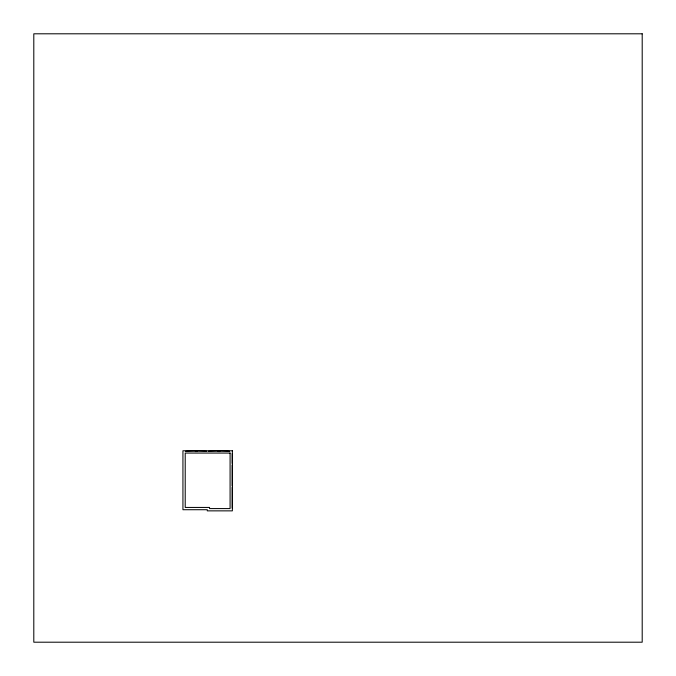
<?xml version="1.0" encoding="UTF-8"?>
<svg xmlns="http://www.w3.org/2000/svg" width="676" height="676" viewBox="0 0 676 676"><rect width="100%" height="100%" fill="white"/><g stroke="black" fill="none" stroke-linecap="round" stroke-linejoin="round"><path stroke-width="1.01" d="M195.406 450.934L185.52 451.315M196.927 450.934L206.814 451.315M218.221 450.934L208.335 451.315M219.742 450.934L229.629 451.315M232.214 453.52L232.214 463.406M232.214 465.08L232.214 485.841M232.214 487.362L232.214 508.124M219.742 450.782L219.742 451.619M218.221 450.782L218.221 451.619M196.927 450.782L196.927 451.619M195.406 450.782L195.406 451.619M642.2 33.8L33.8 33.8L33.8 642.2L642.2 642.2L642.2 33.8M232.367 450.782L182.934 450.782L182.934 509.721L207.27 509.721L207.27 510.862L232.367 510.862L232.367 450.782M230.085 453.064L185.216 453.064L185.216 507.439L209.552 507.439L209.552 508.58L230.085 508.58L230.085 453.064"/></g></svg>
